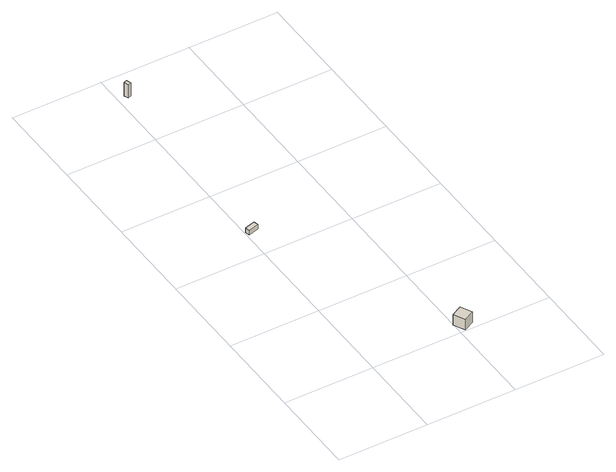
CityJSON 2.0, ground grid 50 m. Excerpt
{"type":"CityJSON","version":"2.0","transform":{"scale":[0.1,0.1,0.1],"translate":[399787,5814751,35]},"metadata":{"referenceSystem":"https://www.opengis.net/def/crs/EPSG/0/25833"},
"CityObjects":{
"building1":{"type":"Building","attributes":{"Gemeindeschluessel":"11000011","BezugspunktDach":"2200","function":"31001_2143","measuredHeight":3.61,"storeysAboveGround":1},"address":[{"country":"Germany","locality":"Berlin","thoroughfareNumber":"159 (32)","thoroughfareName":"Treskowallee"}],"geometry":[{"type":"Solid","lod":"1","boundaries":[[[[0,1,2,3,4]],[[5,6,7,8,9]],[[5,9,4,3]],[[6,5,3,2]],[[7,6,2,1]],[[8,7,1,0]],[[9,8,0,4]]]]}]},
"building2":{"type":"Building","attributes":{"Gemeindeschluessel":"11000011","BezugspunktDach":"2200","function":"31001_2120","measuredHeight":6.73,"storeysAboveGround":2},"address":[{"country":"Germany","locality":"Berlin","thoroughfareNumber":"159 (21)","thoroughfareName":"Treskowallee"}],"geometry":[{"type":"Solid","lod":"1","boundaries":[[[[10,11,12,13]],[[14,15,16,17]],[[14,17,13,12]],[[15,14,12,11]],[[16,15,11,10]],[[17,16,10,13]]]]}]},
"building3":{"type":"Building","attributes":{"Gemeindeschluessel":"11000011","BezugspunktDach":"2200","function":"31001_3210","measuredHeight":8.32,"storeysAboveGround":3},"address":[{"country":"Germany","locality":"Berlin","thoroughfareNumber":"159 (8)","thoroughfareName":"Treskowallee"}],"geometry":[{"type":"Solid","lod":"1","boundaries":[[[[18,19,20,21]],[[22,23,24,25]],[[22,25,21,20]],[[23,22,20,19]],[[24,23,19,18]],[[25,24,18,21]]]]}]}
},
"vertices":[
[9,1148,43],[66,1164,43],[59,1189,43],[30,1181,43],[2,1173,43],[30,1181,13],[59,1189,13],[66,1164,13],[9,1148,13],[2,1173,13],
[529,7,72],[587,37,72],[555,99,72],[497,69,72],[555,99,5],[587,37,5],[529,7,5],[497,69,5],
[52,2332,89],[71,2339,89],[62,2365,89],[44,2357,89],[62,2365,6],[71,2339,6],[52,2332,6],[44,2357,6]
]}
